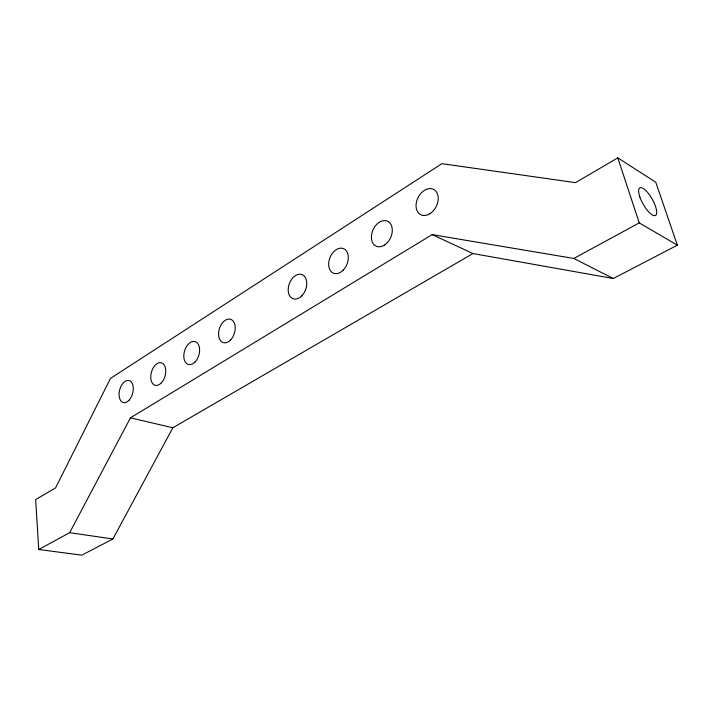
<?xml version="1.0" encoding="UTF-8"?>
<svg xmlns="http://www.w3.org/2000/svg" width="713" height="713" viewBox="0 0 713 713"><rect width="100%" height="100%" fill="white"/><g stroke="black" fill="none" stroke-linecap="round" stroke-linejoin="round"><path stroke-width="1.07" d="M38.752 549.5L69.669 532.682L130.434 417.854L432.176 234.613L573.822 258.462L613.296 278.516L677.35 245.183L655.773 182.243L617.797 157.84L575.543 182.644L441.908 163.678L110.497 378.389L55.561 487.906L35.65 499.59L38.752 549.5L81.817 555.16L112.895 538.983L172.84 427.773L472.951 253.552L613.296 278.516M573.822 258.462L639.24 222.884L677.35 245.183M69.669 532.682L112.895 538.983M130.434 417.854L172.84 427.773M432.176 234.613L472.951 253.552M617.797 157.84L639.24 222.884M161.379 382.828A11.658 7.085 -74.5 0 0 162.609 363.363A11.658 7.085 -74.5 0 0 150.782 375.92A11.658 7.085 -74.5 0 0 161.379 382.828M195.095 361.928A11.943 7.46 -73.5 0 0 196.209 342.08A11.943 7.46 -73.5 0 0 183.82 355.11A11.943 7.46 -73.5 0 0 195.095 361.928M230.584 339.941A12.255 7.852 -72.4 0 0 231.547 319.682A12.255 7.852 -72.4 0 0 218.57 333.229A12.255 7.852 -72.4 0 0 230.584 339.941M301.795 295.824A12.896 8.663 -69.7 0 0 302.437 274.763A12.896 8.663 -69.7 0 0 288.212 289.371A12.896 8.663 -69.7 0 0 301.795 295.824M343.167 270.182A13.289 9.135 -67.8 0 0 343.621 248.668A13.289 9.135 -67.8 0 0 328.648 263.908A13.289 9.135 -67.8 0 0 343.167 270.182M384.423 245.12A13.725 9.634 -65.6 0 0 389.334 222.403A13.725 9.634 -65.6 0 0 371.803 233.57A13.725 9.634 -65.6 0 0 384.423 245.12M129.035 400.225A11.372 6.729 -75.2 0 0 130.39 381.179A11.372 6.729 -75.2 0 0 119.089 393.291A11.372 6.729 -75.2 0 0 129.035 400.225M430.019 213.642A14.198 10.134 -63 0 0 434.975 190.326A14.198 10.134 -63 0 0 416.419 202.198A14.198 10.134 -63 0 0 430.019 213.642M639.855 196.966A15.838 5.178 60.4 0 0 655.497 215.442A15.838 5.178 60.4 0 0 647.698 192.581A15.838 5.178 60.4 0 0 639.855 196.966"/></g></svg>
